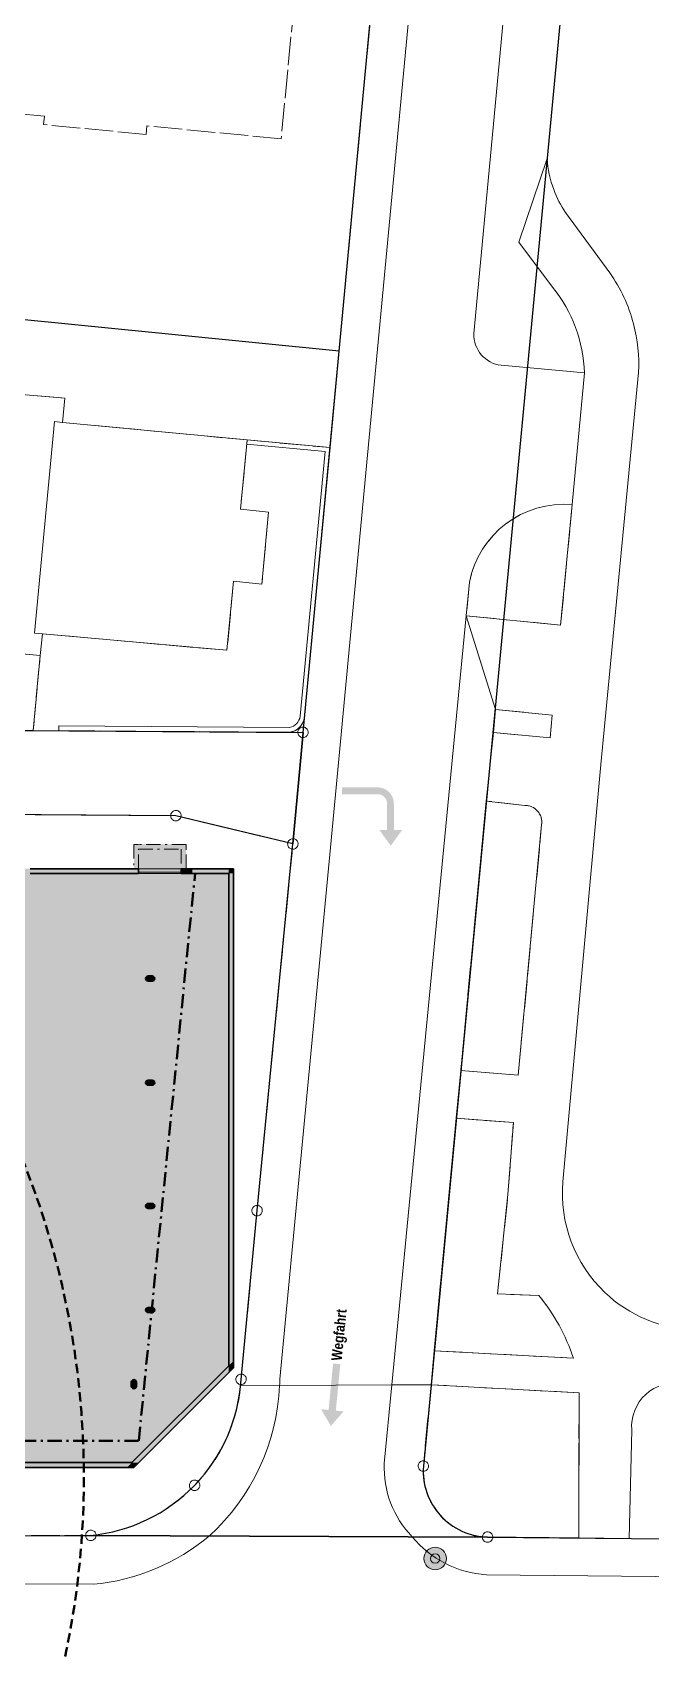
# Model space of a CAD drawing. Header units: metres. Extents: x -163 to 276, y -152 to 153.
# Drawn here: x 32.7 to 65.3, y -17.9 to 67.5 of the extents above; entities that cross this region are included whole.
import ezdxf

# ---------------------------------------------------------------- set-up
doc = ezdxf.new("R2010")
doc.units = ezdxf.units.M
doc.header["$MEASUREMENT"] = 0
for name, pattern in [('Strich 2_1mm', [0.75, 0.5, -0.25]), ('Strich 6_1mm', [1.75, 1.5, -0.25]), ('Strichpunkt 3_1_1mm Achsen', [1.25, 0.75, -0.25, 0, -0.25])]:
    doc.linetypes.add(name, pattern=pattern)
for name, color, linetype in [('000 Kataster', 7, 'Continuous'), ('000-2 Kataster Parzellenpunkte', 7, 'Continuous'), ('000-3 Kataster Parzellengrenzen', 7, 'Continuous'), ('010 Aussenwände', 7, 'Continuous'), ('010 Aussenwände Bauteilschraffuren', 7, 'Continuous'), ('010 Fenster', 7, 'Continuous'), ('020 Stützen', 7, 'Continuous'), ('020 Stützen Bauteilschraffuren', 7, 'Continuous'), ('162 Beschriftung Baustelleninstallation Neu', 7, 'Continuous')]:
    doc.layers.add(name, color=color, linetype=linetype)
doc.styles.add('ERSTELLTER_STIL_1', font='ARIALN.TTF')

msp = doc.modelspace()

# ---------------------------------------------------------------- hatches: boundary and pattern name
at = {"layer": '000-2 Kataster Parzellenpunkte', "linetype": 'Continuous', "lineweight": 13}
msp.add_hatch(color=255, dxfattribs=at).paths.add_polyline_path([(54.495, -13.223), (54.513, -13.126), (54.516, -13.027), (54.502, -12.929), (54.472, -12.834), (54.426, -12.746), (54.367, -12.667), (54.296, -12.598), (54.214, -12.542), (54.125, -12.5), (54.029, -12.473), (53.931, -12.463), (53.832, -12.469), (53.735, -12.491), (53.643, -12.528), (53.559, -12.581), (53.485, -12.646), (53.422, -12.723), (53.373, -12.809), (53.339, -12.902), (53.32, -12.999), (53.318, -13.098), (53.332, -13.196), (53.362, -13.291), (53.407, -13.379), (53.466, -13.459), (53.537, -13.527), (53.619, -13.583), (53.709, -13.625), (53.804, -13.652), (53.903, -13.662), (54.002, -13.657), (54.098, -13.634), (54.19, -13.597), (54.274, -13.545), (54.348, -13.479), (54.411, -13.402), (54.46, -13.316)])
at = {"layer": '010 Aussenwände Bauteilschraffuren', "linetype": 'Continuous', "lineweight": 0, "true_color": 0x000000}
for points in [[(32.563, 23.1), (38.275, 23.1), (38.275, 23.35), (32.563, 23.35)], [(41.1, 23.35), (40.525, 23.35), (40.525, 23.1), (41.1, 23.1)], [(43.025, 23.35), (41.1, 23.35), (41.1, 23.1), (43.025, 23.1)], [(43.025, 23.1), (43.275, 23.35), (43.025, 23.35)], [(43.025, 23.1), (43.275, 23.1), (43.275, 23.35)], [(43.025, 23.1), (43.025, 5.57), (43.275, 5.57), (43.275, 23.1)], [(43.275, 5.57), (43.025, 5.57), (43.025, -2.896), (43.275, -2.646)], [(43.025, -2.896), (37.921, -8), (38.275, -8), (43.025, -3.25)], [(43.275, -2.646), (43.025, -2.896), (43.275, -3)], [(43.025, -2.896), (43.025, -3.25), (43.275, -3)], [(30.135, -8.25), (37.671, -8.25), (37.921, -8), (30.135, -8)], [(37.671, -8.25), (38.025, -8.25), (37.921, -8)], [(37.921, -8), (38.025, -8.25), (38.275, -8)]]:
    msp.add_hatch(color=18, dxfattribs=at).paths.add_polyline_path(points)
at = {"layer": '020 Stützen Bauteilschraffuren', "linetype": 'Continuous', "lineweight": 0, "true_color": 0x000000}
for points in [[(38.78, 17.685, 0.414214), (38.645, 17.55, 0.414214), (38.78, 17.415), (38.99, 17.415, 0.414214), (39.125, 17.55, 0.414214), (38.99, 17.685)], [(38.78, 12.185, 0.414214), (38.645, 12.05, 0.414214), (38.78, 11.915), (38.99, 11.915, 0.414214), (39.125, 12.05, 0.414214), (38.99, 12.185)], [(38.78, 5.685, 0.414214), (38.645, 5.55, 0.414214), (38.78, 5.415), (38.99, 5.415, 0.414214), (39.125, 5.55, 0.414214), (38.99, 5.685)], [(38.78, 0.185, 0.414214), (38.645, 0.05, 0.414214), (38.78, -0.085), (38.99, -0.085, 0.414214), (39.125, 0.05, 0.414214), (38.99, 0.185)], [(37.89, -3.965, 0.414214), (38.025, -4.1, 0.414214), (38.16, -3.965), (38.16, -3.755, 0.414214), (38.025, -3.62, 0.414214), (37.89, -3.755)]]:
    msp.add_hatch(color=18, dxfattribs=at).paths.add_polyline_path(points)
at = {"layer": '162 Beschriftung Baustelleninstallation Neu', "linetype": 'Continuous', "lineweight": 50, "true_color": 0xdf7100}
for points in [[(49, 27.643), (49, 27.282), (50.877, 27.282, -0.414214), (51.377, 26.782), (51.377, 25.398), (50.968, 25.398), (51.574, 24.56), (52.179, 25.398), (51.739, 25.398), (51.739, 26.782, 0.413646), (50.877, 27.643)], [(49.089, -5.297), (48.678, -5.258), (48.914, -2.807), (48.533, -2.77), (48.296, -5.221), (47.9, -5.183), (48.415, -6.063)]]:
    msp.add_hatch(color=32, dxfattribs=at).paths.add_polyline_path(points)
at = {"layer": '162 Beschriftung Baustelleninstallation Neu', "linetype": 'Continuous', "lineweight": 0, "true_color": 0x5f5f5f}
msp.add_hatch(color=251, dxfattribs=at).paths.add_polyline_path([(10.585, 23.35), (8.855, 23.35), (8.855, 13.23), (10.585, 13.23), (10.585, 9.6), (9.535, 9.6), (9.535, 8), (10.585, 8), (10.585, -8.25), (12.51, -8.25), (12.51, -9.3), (15.26, -9.3), (15.26, -8.25), (27.635, -8.25), (27.635, -9.3), (30.385, -9.3), (30.385, -8.25), (38.025, -8.25), (43.275, -3), (43.275, 23.35), (40.775, 23.35), (40.775, 24.63), (38.025, 24.63), (38.025, 23.35)])

# ---------------------------------------------------------------- linework, layer by layer
at = {"layer": '000 Kataster', "color": 251, "linetype": 'Continuous', "lineweight": 13, "true_color": 0x5f5f5f}
for points in [[(55.034, 124.574), (54.983, 122.239), (54.937, 121.197), (54.676, 115.102), (53.945, 104.966), (48.851, 50.663), (48.37, 45.578), (47.04, 31.529), (47.014, 31.259), (46.41, 24.655), (44.524, 5.298), (43.68, -3.606), (43.655, -3.94), (45.712, -3.931, 0.008667), (45.722, -3.595), (48.4, 24.461), (56.246, 107.698), (56.958, 121.103), (57.004, 124.026)], [(61.961, 122.647, -0.003948), (61.595, 114.696, -0.007869), (60.816, 103.432), (56.658, 59.087), (55.957, 51.598, 0.393198), (57.399, 49.924), (61.789, 49.516), (61.147, 42.567, 0.383709), (55.728, 38.466), (55.557, 36.701), (51.634, -3.904), (45.712, -3.931, 0.008667), (45.722, -3.595), (48.4, 24.461), (56.246, 107.698), (56.958, 121.103), (57.004, 124.026)], [(66.948, -3.812, 0.227666), (65.027, -4.399, 0.228829), (64.284, -6.279), (64.151, -11.998), (61.491, -11.974), (61.508, -4.319), (53.699, -3.894), (53.869, -2.097), (61.208, -2.49, 0.091451), (59.39, 0.816), (57.21, 0.905), (57.755, 6.153), (58.04, 9.953), (55.029, 10.175), (55.268, 12.699), (58.295, 12.454), (59.533, 25.688, 0.452552), (58.648, 26.692), (56.611, 26.921), (56.985, 30.537), (59.99, 30.254), (60.093, 31.458), (57.104, 31.758), (55.557, 36.701), (60.533, 36.205), (61.147, 42.567), (61.789, 49.516, 0.163401), (60.107, 54.047), (58.326, 56.427), (59.821, 60.839, 0.076095), (60.167, 59.194, 0.061838), (60.798, 57.987), (63.129, 54.802, -0.08805), (64.376, 52.112, -0.076438), (64.647, 49.541), (62.66, 28.854), (60.649, 6.822, 0.226678), (62.864, 0.983, 0.184379), (67.622, -1.016)], [(4.914, 30.831), (32.715, 30.641), (46.251, 30.549, 0.302632), (47.014, 31.259), (46.41, 24.655), (40.241, 26.147), (25.357, 26.25)], [(138.614, -14.734), (56.629, -13.919, -0.209908), (52.703, -11.912, -0.206852), (51.235, -8.042), (51.634, -3.904), (45.712, -3.931, -0.198832), (42.015, -11.866, -0.151332), (35.883, -14.424), (8.62, -14.323), (-6.404, -14.093, -0.003152), (-13.863, -13.783), (-14.704, -22.737, 0.002488)], [(8.62, -14.323), (35.883, -14.424, 0.151332), (42.015, -11.866, 0.198832), (45.712, -3.931), (43.655, -3.94, -0.169599), (41.227, -9.201, -0.17821), (35.756, -11.842), (25.615, -11.887)], [(138.614, -14.734), (56.629, -13.919, -0.209908), (52.703, -11.912, -0.206852), (51.235, -8.042), (51.634, -3.904), (53.699, -3.894), (53.293, -8.183, 0.225472), (54.375, -10.975, 0.18512), (56.683, -11.93), (61.491, -11.974), (64.151, -11.998), (140.264, -12.703)]]:
    msp.add_lwpolyline(points, format="xyb", dxfattribs=at)
at = {"layer": '000 Kataster', "color": 251, "linetype": 'Strich 6_1mm', "lineweight": 13, "true_color": 0x5f5f5f}
msp.add_lwpolyline([(46.977, 74.217), (45.795, 61.876), (38.717, 62.553), (38.675, 62.105), (33.26, 62.622), (33.303, 63.07), (26.255, 63.743), (26.313, 64.34), (14.415, 65.504), (14.221, 63.449), (13.348, 54.207), (23.994, 53.145), (23.589, 49.101), (34.385, 48.183), (34.264, 46.908), (44.005, 45.977), (48.37, 45.578), (48.851, 50.663), (53.945, 104.966)], dxfattribs=at)
at = {"layer": '000 Kataster', "color": 251, "linetype": 'Continuous', "lineweight": 13, "true_color": 0x5f5f5f}
for points in [[(11.159, 54.426), (9.342, 35.13), (9.321, 34.901), (24.817, 34.866), (24.823, 35.366), (33.09, 34.608), (33.198, 35.746), (32.78, 35.783), (33.836, 46.949), (34.264, 46.908), (34.385, 48.183), (23.589, 49.101), (23.994, 53.145), (13.348, 54.207)], [(33.198, 35.746), (32.78, 35.783), (33.836, 46.949), (34.264, 46.908), (44.005, 45.977), (43.652, 42.324), (45.133, 42.159), (44.779, 38.367), (43.285, 38.519), (42.933, 34.876)], [(55.268, 12.699), (56.611, 26.921), (56.985, 30.537), (57.104, 31.758), (55.557, 36.701), (51.634, -3.904), (53.699, -3.894), (53.869, -2.097), (55.029, 10.175)]]:
    msp.add_lwpolyline(points, close=True, dxfattribs=at)
at = {"layer": '000 Kataster', "color": 251, "linetype": 'Strich 6_1mm', "lineweight": 13, "true_color": 0x5f5f5f}
for points in [[(33.198, 35.746), (33.09, 34.608), (32.715, 30.641), (46.251, 30.549, 0.302632), (47.014, 31.259), (47.04, 31.529), (48.37, 45.578), (44.005, 45.977), (43.652, 42.324), (45.133, 42.159), (44.779, 38.367), (43.285, 38.519), (42.933, 34.876)], [(61.147, 42.567, 0.383709), (55.728, 38.466), (55.557, 36.701), (60.533, 36.205)], [(55.268, 12.699), (58.295, 12.454), (59.533, 25.688, 0.452552), (58.648, 26.692), (56.611, 26.921)], [(53.869, -2.097), (61.208, -2.49, 0.091451), (59.39, 0.816), (57.21, 0.905), (57.755, 6.153), (58.04, 9.953), (55.029, 10.175)], [(53.699, -3.894), (53.293, -8.183, 0.225472), (54.375, -10.975, 0.18512), (56.683, -11.93), (61.491, -11.974), (61.508, -4.319)]]:
    msp.add_lwpolyline(points, format="xyb", close=True, dxfattribs=at)
at = {"layer": '000 Kataster', "color": 251, "linetype": 'Continuous', "lineweight": 13, "true_color": 0x5f5f5f}
msp.add_lwpolyline([(47.04, 31.529), (48.37, 45.578), (44.005, 45.977), (43.983, 45.749), (48.119, 45.371), (46.796, 31.391, -0.319168), (46.242, 30.8), (34.076, 30.882), (34.074, 30.633), (46.251, 30.549, 0.383074)], format="xyb", close=True, dxfattribs=at)
at = {"layer": '000 Kataster', "color": 251, "linetype": 'Strich 6_1mm', "lineweight": 13, "true_color": 0x5f5f5f}
for points in [[(1.439, 35.89), (1.395, 35.358), (1.018, 30.857), (4.914, 30.831), (32.715, 30.641), (33.09, 34.608), (24.823, 35.366), (24.817, 34.866), (9.321, 34.901), (9.342, 35.13), (5.395, 35.5)], [(57.104, 31.758), (60.093, 31.458), (59.99, 30.254), (56.985, 30.537)]]:
    msp.add_lwpolyline(points, close=True, dxfattribs=at)
msp.add_lwpolyline([(25.615, -11.887), (35.756, -11.842, 0.17821), (41.227, -9.201, 0.169599), (43.655, -3.94), (43.68, -3.606), (44.524, 5.298), (46.41, 24.655), (40.241, 26.147), (25.357, 26.25)], format="xyb", dxfattribs=at)
at = {"layer": '000 Kataster', "color": 251, "linetype": 'Continuous', "lineweight": 13, "true_color": 0x5f5f5f}
for radius in [0.6, 0.25]:
    msp.add_circle((53.917, -13.063), radius, dxfattribs=at)
at = {"layer": '000-2 Kataster Parzellenpunkte', "color": 251, "linetype": 'Continuous', "lineweight": 13, "true_color": 0x5f5f5f}
for points in [[(47.02, 30.809), (46.975, 30.818), (46.93, 30.819), (46.885, 30.813), (46.842, 30.799), (46.801, 30.778), (46.765, 30.751), (46.733, 30.718), (46.707, 30.681), (46.688, 30.64), (46.676, 30.596), (46.671, 30.551), (46.674, 30.506), (46.684, 30.461), (46.701, 30.419), (46.725, 30.381), (46.755, 30.347), (46.79, 30.318), (46.83, 30.295), (46.872, 30.28), (46.917, 30.271), (46.962, 30.27), (47.007, 30.276), (47.051, 30.29), (47.091, 30.311), (47.128, 30.338), (47.159, 30.371), (47.185, 30.408), (47.204, 30.449), (47.216, 30.493), (47.221, 30.538), (47.218, 30.583), (47.208, 30.628), (47.191, 30.67), (47.167, 30.708), (47.137, 30.742), (47.102, 30.771), (47.062, 30.794)], [(40.315, 26.412), (40.27, 26.421), (40.225, 26.422), (40.18, 26.415), (40.136, 26.401), (40.096, 26.381), (40.059, 26.354), (40.028, 26.321), (40.002, 26.284), (39.983, 26.242), (39.971, 26.199), (39.966, 26.154), (39.969, 26.108), (39.979, 26.064), (39.996, 26.022), (40.02, 25.983), (40.05, 25.949), (40.085, 25.921), (40.124, 25.898), (40.167, 25.882), (40.212, 25.874), (40.257, 25.873), (40.302, 25.879), (40.345, 25.893), (40.386, 25.913), (40.422, 25.941), (40.454, 25.973), (40.48, 26.011), (40.499, 26.052), (40.511, 26.096), (40.516, 26.141), (40.513, 26.186), (40.503, 26.23), (40.486, 26.272), (40.462, 26.311), (40.432, 26.345), (40.397, 26.374), (40.357, 26.396)], [(46.483, 24.92), (46.439, 24.928), (46.393, 24.929), (46.348, 24.923), (46.305, 24.909), (46.265, 24.888), (46.228, 24.861), (46.197, 24.829), (46.171, 24.791), (46.152, 24.75), (46.139, 24.706), (46.135, 24.661), (46.137, 24.616), (46.147, 24.572), (46.165, 24.53), (46.189, 24.491), (46.219, 24.457), (46.254, 24.428), (46.293, 24.406), (46.336, 24.39), (46.38, 24.381), (46.426, 24.38), (46.471, 24.387), (46.514, 24.4), (46.555, 24.421), (46.591, 24.448), (46.623, 24.481), (46.648, 24.518), (46.667, 24.559), (46.68, 24.603), (46.684, 24.648), (46.682, 24.694), (46.672, 24.738), (46.654, 24.78), (46.63, 24.819), (46.6, 24.853), (46.565, 24.881), (46.526, 24.904)], [(44.598, 5.563), (44.553, 5.571), (44.508, 5.572), (44.463, 5.566), (44.419, 5.552), (44.379, 5.531), (44.343, 5.504), (44.311, 5.472), (44.285, 5.434), (44.266, 5.393), (44.254, 5.349), (44.249, 5.304), (44.252, 5.259), (44.262, 5.214), (44.279, 5.172), (44.303, 5.134), (44.333, 5.1), (44.368, 5.071), (44.408, 5.048), (44.45, 5.033), (44.495, 5.024), (44.54, 5.023), (44.585, 5.03), (44.629, 5.043), (44.669, 5.064), (44.705, 5.091), (44.737, 5.124), (44.763, 5.161), (44.782, 5.202), (44.794, 5.246), (44.799, 5.291), (44.796, 5.337), (44.786, 5.381), (44.769, 5.423), (44.745, 5.461), (44.715, 5.496), (44.68, 5.524), (44.64, 5.547)], [(43.754, -3.341), (43.709, -3.333), (43.664, -3.332), (43.619, -3.338), (43.576, -3.352), (43.535, -3.372), (43.499, -3.399), (43.467, -3.432), (43.441, -3.47), (43.422, -3.511), (43.41, -3.554), (43.405, -3.6), (43.408, -3.645), (43.418, -3.689), (43.435, -3.731), (43.459, -3.77), (43.489, -3.804), (43.524, -3.833), (43.564, -3.855), (43.606, -3.871), (43.651, -3.88), (43.696, -3.881), (43.741, -3.874), (43.785, -3.86), (43.825, -3.84), (43.862, -3.813), (43.893, -3.78), (43.919, -3.743), (43.938, -3.701), (43.95, -3.658), (43.955, -3.613), (43.952, -3.567), (43.942, -3.523), (43.925, -3.481), (43.901, -3.442), (43.871, -3.408), (43.836, -3.379), (43.796, -3.357)], [(53.367, -7.918), (53.322, -7.909), (53.277, -7.908), (53.232, -7.915), (53.188, -7.928), (53.148, -7.949), (53.112, -7.976), (53.08, -8.009), (53.054, -8.046), (53.035, -8.087), (53.023, -8.131), (53.018, -8.176), (53.021, -8.222), (53.031, -8.266), (53.048, -8.308), (53.072, -8.347), (53.102, -8.381), (53.137, -8.409), (53.177, -8.432), (53.219, -8.448), (53.264, -8.456), (53.309, -8.457), (53.354, -8.451), (53.398, -8.437), (53.438, -8.416), (53.475, -8.389), (53.506, -8.357), (53.532, -8.319), (53.551, -8.278), (53.563, -8.234), (53.568, -8.189), (53.565, -8.144), (53.555, -8.1), (53.538, -8.058), (53.514, -8.019), (53.484, -7.985), (53.449, -7.956), (53.409, -7.934)], [(41.301, -8.936), (41.256, -8.928), (41.211, -8.927), (41.166, -8.933), (41.123, -8.947), (41.082, -8.968), (41.046, -8.995), (41.014, -9.027), (40.989, -9.065), (40.969, -9.106), (40.957, -9.15), (40.952, -9.195), (40.955, -9.24), (40.965, -9.284), (40.982, -9.327), (41.006, -9.365), (41.036, -9.399), (41.072, -9.428), (41.111, -9.45), (41.154, -9.466), (41.198, -9.475), (41.244, -9.476), (41.289, -9.469), (41.332, -9.456), (41.372, -9.435), (41.409, -9.408), (41.44, -9.375), (41.466, -9.338), (41.485, -9.297), (41.497, -9.253), (41.502, -9.208), (41.5, -9.162), (41.489, -9.118), (41.472, -9.076), (41.448, -9.038), (41.418, -9.003), (41.383, -8.975), (41.344, -8.952)], [(35.83, -11.577), (35.785, -11.569), (35.74, -11.568), (35.695, -11.574), (35.651, -11.588), (35.611, -11.609), (35.575, -11.636), (35.543, -11.668), (35.517, -11.706), (35.498, -11.747), (35.486, -11.791), (35.481, -11.836), (35.484, -11.881), (35.494, -11.925), (35.511, -11.967), (35.535, -12.006), (35.565, -12.04), (35.6, -12.069), (35.64, -12.091), (35.682, -12.107), (35.727, -12.116), (35.772, -12.117), (35.817, -12.11), (35.861, -12.097), (35.901, -12.076), (35.937, -12.049), (35.969, -12.016), (35.995, -11.979), (36.014, -11.938), (36.026, -11.894), (36.031, -11.849), (36.028, -11.803), (36.018, -11.759), (36.001, -11.717), (35.977, -11.678), (35.947, -11.644), (35.912, -11.616), (35.872, -11.593)], [(56.756, -11.665), (56.712, -11.656), (56.666, -11.655), (56.621, -11.662), (56.578, -11.675), (56.538, -11.696), (56.501, -11.723), (56.47, -11.756), (56.444, -11.793), (56.425, -11.834), (56.413, -11.878), (56.408, -11.923), (56.41, -11.969), (56.421, -12.013), (56.438, -12.055), (56.462, -12.093), (56.492, -12.128), (56.527, -12.156), (56.566, -12.179), (56.609, -12.195), (56.654, -12.203), (56.699, -12.204), (56.744, -12.198), (56.787, -12.184), (56.828, -12.163), (56.864, -12.136), (56.896, -12.104), (56.921, -12.066), (56.941, -12.025), (56.953, -11.981), (56.958, -11.936), (56.955, -11.891), (56.945, -11.846), (56.927, -11.804), (56.904, -11.766), (56.874, -11.732), (56.838, -11.703), (56.799, -11.68)]]:
    msp.add_lwpolyline(points, close=True, dxfattribs=at)
at = {"layer": '000-3 Kataster Parzellengrenzen', "color": 251, "linetype": 'Continuous', "lineweight": 25, "true_color": 0x5f5f5f}
for points in [[(64.929, 121.821), (64.628, 114.283), (63.91, 104.049), (53.293, -8.183, 0.428238), (56.683, -11.93), (35.756, -11.842, 0.17821), (41.227, -9.201, 0.179379), (43.68, -3.606), (44.524, 5.298), (46.41, 24.655), (46.946, 30.544), (48.851, 50.663), (53.945, 104.966), (54.676, 115.102), (54.983, 122.239), (55.034, 124.574)], [(64.929, 121.821), (64.628, 114.283), (63.91, 104.049), (53.293, -8.183, 0.428238), (56.683, -11.93), (140.264, -12.703), (141.182, -6.953), (144.87, -9.071, 0.12611), (148.642, -10.338), (149.755, -10.35), (150.594, -4.225), (155.105, 12.406), (156.837, 25.121), (156.739, 35.382), (154.215, 45.893), (150.961, 55.465), (142.062, 81.777), (140.006, 100.928)], [(-159.038, -10.035), (-108.881, -9.989), (-50.361, -10.173, -0.007502), (-34.172, -10.684), (-13.451, -11.79), (-12.99, -11.813), (25.615, -11.887), (35.756, -11.842), (56.683, -11.93), (140.264, -12.703)]]:
    msp.add_lwpolyline(points, format="xyb", dxfattribs=at)
msp.add_lwpolyline([(4.914, 30.831), (46.946, 30.544), (48.851, 50.663), (13.348, 54.207), (7.388, 54.803)], close=True, dxfattribs=at)
for points in [[(4.914, 30.831), (46.946, 30.544), (46.41, 24.655), (40.241, 26.147), (11.822, 26.351), (8.821, 26.238), (5.88, 26.165), (-3.545, 26.177), (-16.219, 26.193, 0.437108), (-18.005, 24.247), (-19.496, 32.932), (-17.24, 30.958), (1.018, 30.857)], [(25.615, -11.887), (35.756, -11.842, 0.17821), (41.227, -9.201, 0.179379), (43.68, -3.606), (44.524, 5.298), (46.41, 24.655), (40.241, 26.147), (11.822, 26.351), (8.821, 26.238), (8.732, 8.439), (25.478, 8.366)]]:
    msp.add_lwpolyline(points, format="xyb", close=True, dxfattribs=at)
at = {"layer": '010 Aussenwände', "color": 251, "linetype": 'Continuous', "lineweight": 35, "true_color": 0x5f5f5f}
for p, q in [((38.275, 23.35), (38.275, 23.17)), ((38.275, 23.17), (38.275, 23.1)), ((40.525, 23.35), (40.525, 23.17)), ((40.525, 23.17), (40.525, 23.1))]:
    msp.add_line(p, q, dxfattribs=at)
at = {"layer": '010 Aussenwände', "color": 251, "linetype": 'Continuous', "lineweight": 13, "true_color": 0x5f5f5f}
msp.add_line((40.525, 23.35), (40.775, 23.35), dxfattribs=at)
at = {"layer": '010 Aussenwände', "color": 251, "linetype": 'Strichpunkt 3_1_1mm Achsen', "lineweight": 13, "true_color": 0x5f5f5f, "flags": 128}
for points in [[(38.025, 24.63), (38.275, 24.63)], [(38.025, 24.63), (38.025, 23.35)], [(40.775, 24.63), (38.275, 24.63)], [(38.275, 23.35), (38.275, 24.38)], [(38.275, 24.38), (40.525, 24.38)], [(40.525, 24.38), (40.525, 23.35)], [(40.775, 24.63), (40.775, 24.38)], [(40.775, 23.35), (40.775, 24.38)], [(38.025, 23.35), (38.275, 23.35)], [(40.775, 23.1), (40.525, 23.1)]]:
    msp.add_lwpolyline(points, dxfattribs=at)
at = {"layer": '010 Aussenwände', "color": 251, "linetype": 'Continuous', "lineweight": 35, "true_color": 0x5f5f5f, "flags": 128}
for points in [[(38.275, 23.35), (32.563, 23.35)], [(32.563, 23.1), (38.275, 23.1)], [(41.1, 23.35), (40.525, 23.35)], [(40.525, 23.1), (41.1, 23.1)], [(43.025, 23.35), (41.1, 23.35)], [(41.1, 23.1), (43.025, 23.1)], [(43.275, 23.35), (43.025, 23.35)], [(43.025, 23.1), (43.025, 5.57)], [(43.275, 5.57), (43.275, 23.35)], [(43.025, 5.57), (43.025, -2.896)], [(43.275, -3), (43.275, 5.57)], [(43.025, -2.896), (37.921, -8)], [(38.025, -8.25), (43.025, -3.25)], [(43.275, -3), (43.025, -3.25)], [(37.921, -8), (30.135, -8)], [(30.385, -8.25), (37.671, -8.25)], [(38.025, -8.25), (37.671, -8.25)]]:
    msp.add_lwpolyline(points, dxfattribs=at)
at = {"layer": '010 Fenster', "color": 251, "linetype": 'Continuous', "lineweight": 13, "true_color": 0x5f5f5f}
for p, q in [((40.525, 23.35), (38.275, 23.35)), ((40.525, 23.17), (38.275, 23.17)), ((40.525, 23.1), (38.275, 23.1))]:
    msp.add_line(p, q, dxfattribs=at)
at = {"layer": '010 Fenster', "color": 251, "linetype": 'Continuous', "lineweight": 35, "true_color": 0x5f5f5f}
for p, q in [((38.275, 23.35), (38.275, 23.17)), ((38.275, 23.17), (38.275, 23.1)), ((38.275, 23.17), (38.275, 23.1)), ((40.525, 23.35), (40.525, 23.17)), ((40.525, 23.17), (40.525, 23.1)), ((40.525, 23.17), (40.525, 23.1))]:
    msp.add_line(p, q, dxfattribs=at)
at = {"layer": '020 Stützen', "color": 251, "linetype": 'Continuous', "lineweight": 35, "true_color": 0x5f5f5f, "flags": 128}
for points in [[(38.78, 17.685, 0.414214), (38.645, 17.55, 0.414214), (38.78, 17.415), (38.99, 17.415, 0.414214), (39.125, 17.55, 0.414214), (38.99, 17.685)], [(38.78, 12.185, 0.414214), (38.645, 12.05, 0.414214), (38.78, 11.915), (38.99, 11.915, 0.414214), (39.125, 12.05, 0.414214), (38.99, 12.185)], [(38.78, 5.685, 0.414214), (38.645, 5.55, 0.414214), (38.78, 5.415), (38.99, 5.415, 0.414214), (39.125, 5.55, 0.414214), (38.99, 5.685)], [(38.78, 0.185, 0.414214), (38.645, 0.05, 0.414214), (38.78, -0.085), (38.99, -0.085, 0.414214), (39.125, 0.05, 0.414214), (38.99, 0.185)], [(37.89, -3.965, 0.414214), (38.025, -4.1, 0.414214), (38.16, -3.965), (38.16, -3.755, 0.414214), (38.025, -3.62, 0.414214), (37.89, -3.755)]]:
    msp.add_lwpolyline(points, format="xyb", close=True, dxfattribs=at)
at = {"layer": '162 Beschriftung Baustelleninstallation Neu', "color": 7, "linetype": 'Strichpunkt 3_1_1mm Achsen', "lineweight": 50}
msp.add_lwpolyline([(18.624, -6.85), (38.282, -6.85), (41.255, 23.1)], dxfattribs=at)
at = {"layer": '162 Beschriftung Baustelleninstallation Neu', "color": 1, "linetype": 'Strich 2_1mm', "lineweight": 50}
msp.add_circle((-9.61, -8.8), 45, dxfattribs=at)

# ---------------------------------------------------------------- texts
at = {"layer": '162 Beschriftung Baustelleninstallation Neu', "color": 32, "linetype": 'Continuous', "lineweight": 50, "true_color": 0xdf7100, "insert": (48.795, -2.626), "char_height": 0.55, "attachment_point": 4, "rotation": 84.48176, "style": 'ERSTELLTER_STIL_1'}
msp.add_mtext('\\A1;{\\pql;\\fArial Narrow|b1|i0|c0|p0;\\W1.000000;Wegfahrt}', dxfattribs=at)

doc.saveas('drawing.dxf')
